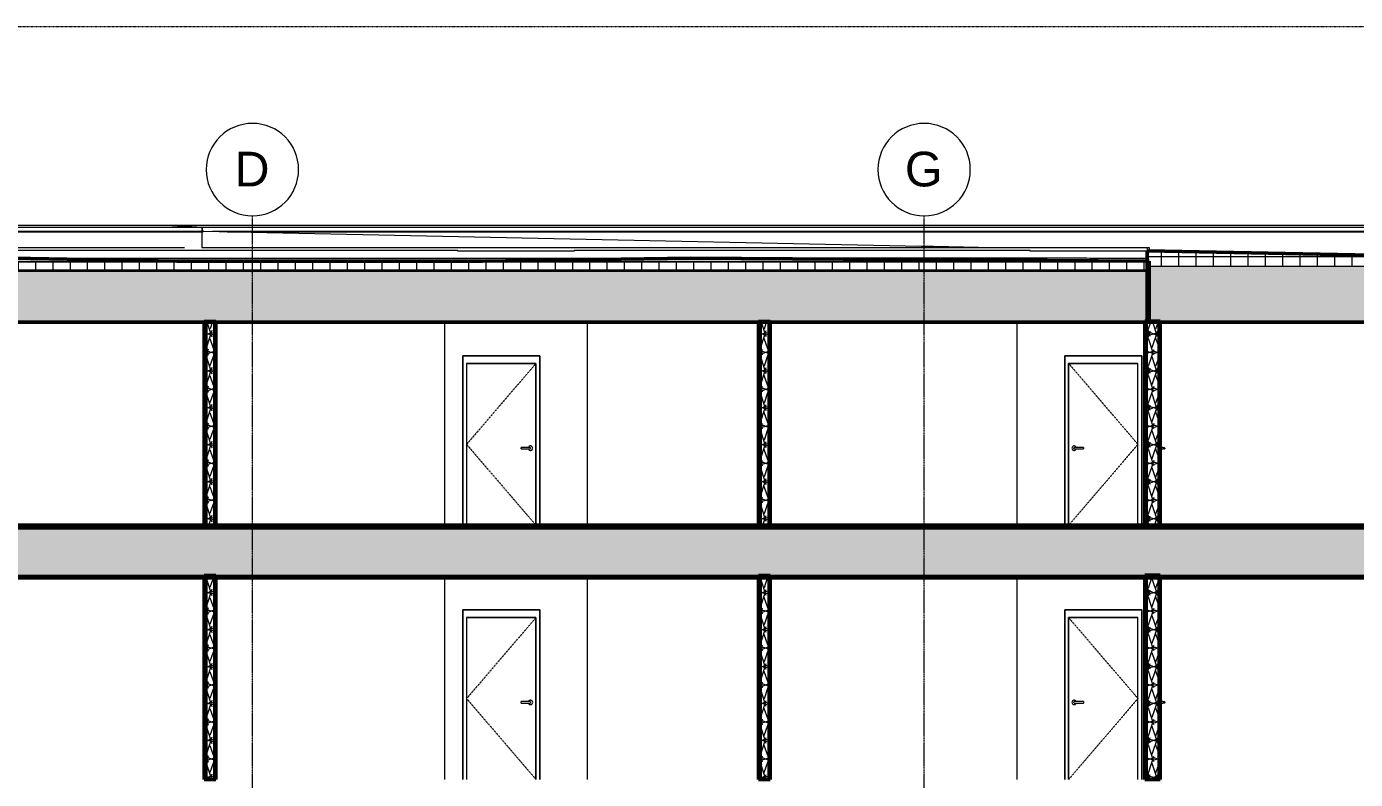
# Model space of a CAD drawing. Header units: inches. Extents: x -4168 to 1483, y -300 to 637.
# Drawn here: x 131 to 821, y 136 to 527 of the extents above; entities that cross this region are included whole.
import ezdxf

# ---------------------------------------------------------------- set-up
doc = ezdxf.new("R2010")
doc.units = ezdxf.units.IN
doc.header["$MEASUREMENT"] = 0
for name, pattern in [('Aligning Line 1_8_', [0.25, 0.125, -0.125]), ('Dash 1_16_', [0.125, 0.0625, -0.0625]), ('Grid Line 1_2_', [0.875, 0.5, -0.125, 0.125, -0.125])]:
    doc.linetypes.add(name, pattern=pattern)
for name, color, linetype, lineweight in [('0-3', 10, 'Continuous', 13), ('0-5', 170, 'Continuous', 5), ('A-DOOR-1', 7, 'Dash 1_16_', 9), ('A-DOOR-2', 7, 'Continuous', 9), ('A-DOOR-FRAM-1', 7, 'Continuous', 9), ('A-FLOR-2', 8, 'Continuous', 5), ('A-FLOR-3', 251, 'Continuous', 5), ('A-FLOR-7', 192, 'Continuous', 50), ('A-FLOR-8', 135, 'Continuous', 13), ('A-FLOR-LEVL-1', 51, 'Grid Line 1_2_', 9), ('A-FLOR-MCUT', 51, 'Continuous', 13), ('A-FLOR-PATT-2', 8, 'Continuous', 9), ('A-ROOF', 132, 'Continuous', 13), ('A-ROOF-1', 252, 'Continuous', 13), ('A-ROOF-2', 135, 'Continuous', 13), ('A-ROOF-3', 132, 'Continuous', 50), ('A-ROOF-PATT-1', 132, 'Continuous', 9), ('A-WALL-2', 10, 'Continuous', 13), ('A-WALL-3', 135, 'Continuous', 13), ('A-WALL-PATT-1', 7, 'Continuous', 9), ('A-WALL-PATT-2', 253, 'Continuous', 9), ('G-ANNO-SYMB', 111, 'Aligning Line 1_8_', 9), ('I-WALL-1', 250, 'Continuous', 50), ('I-WALL-2', 135, 'Continuous', 13), ('S-GRID-1', 1, 'Grid Line 1_2_', 9), ('S-GRID-IDEN', 1, 'Continuous', 9)]:
    doc.layers.add(name, color=color, linetype=linetype, lineweight=lineweight)
doc.styles.add('Arial_1', font='arial.ttf', dxfattribs={"height": 18})
pattern_1 = [(0, (-10964.796, 146.633), (30.72, 7.68), [1.267, -21.773, 1.267, -21.773, -122.88]), (0, (-10964.796, 146.633), (30.72, 7.68), [-46.08, 1.267, -44.813, 1.267, -21.773, -53.76]), (0, (-10964.796, 146.633), (30.72, 7.68), [-115.2, 1.267, -14.093, 1.267, -37.133]), (120, (-10953.276, 150.473), (-22.011075, 22.7643), [1.267, -21.773, 1.267, -21.773, -122.88]), (120, (-10953.276, 150.473), (-22.011075, 22.7643), [-46.08, 1.267, -44.813, 1.267, -21.773, -53.76]), (120, (-10953.276, 150.473), (-22.011075, 22.7643), [-115.2, 1.267, -14.093, 1.267, -37.133]), (240, (-10949.436, 165.833), (-8.708925, -30.4443), [1.267, -21.773, 1.267, -21.773, -122.88]), (240, (-10949.436, 165.833), (-8.708925, -30.4443), [-46.08, 1.267, -44.813, 1.267, -21.773, -53.76]), (240, (-10949.436, 165.833), (-8.708925, -30.4443), [-115.2, 1.267, -14.093, 1.267, -37.133])]
pattern_2 = [(161.57, (-10964.316, 147.113), (-3.8399538, -1.54e-05), [0, -27.322, 3.034, 0]), (18.43, (-10965.276, 147.113), (-3.8399538, 1.54e-05), [0, -27.322, 3.034, 0]), (108.43, (-10964.316, 147.113), (1.919622, -9.6005246), [9.106, -21.25]), (71.57, (-10965.276, 147.113), (1.919622, 9.6005246), [9.106, -21.25])]
pattern_3 = [(0, (99.771, 146.633), (30.72, 7.68), [1.267, -21.773, 1.267, -21.773, -122.88]), (0, (99.771, 146.633), (30.72, 7.68), [-46.08, 1.267, -44.813, 1.267, -21.773, -53.76]), (0, (99.771, 146.633), (30.72, 7.68), [-115.2, 1.267, -14.093, 1.267, -37.133]), (120, (111.291, 150.473), (-22.011075, 22.7643), [1.267, -21.773, 1.267, -21.773, -122.88]), (120, (111.291, 150.473), (-22.011075, 22.7643), [-46.08, 1.267, -44.813, 1.267, -21.773, -53.76]), (120, (111.291, 150.473), (-22.011075, 22.7643), [-115.2, 1.267, -14.093, 1.267, -37.133]), (240, (115.131, 165.833), (-8.708925, -30.4443), [1.267, -21.773, 1.267, -21.773, -122.88]), (240, (115.131, 165.833), (-8.708925, -30.4443), [-46.08, 1.267, -44.813, 1.267, -21.773, -53.76]), (240, (115.131, 165.833), (-8.708925, -30.4443), [-115.2, 1.267, -14.093, 1.267, -37.133])]
pattern_4 = [(0, (99.771, 146.633), (0, 4.798), []), (315, (99.7708, 146.633), (4.798427, 0), [6.786, -6.786]), (45, (99.7708, 146.633), (4.798427, 0), [6.786, -6.786])]
pattern_5 = [(161.57, (100.2508, 147.113), (-3.8399538, -1.54e-05), [0, -27.322, 3.034, 0]), (18.43, (99.2908, 147.113), (-3.8399538, 1.54e-05), [0, -27.322, 3.034, 0]), (108.43, (100.2508, 147.113), (1.919622, -9.6005246), [9.106, -21.25]), (71.57, (99.2908, 147.113), (1.919622, 9.6005246), [9.106, -21.25])]
pattern_6 = [(0, (99.771, 146.633), (0, 9), []), (90, (99.771, 146.633), (-9, 6e-16), [])]

# ---------------------------------------------------------------- blocks, each defined once
blk = doc.blocks.new('HOLLOW METAL - UNIT DOOR-2125826-BUILDING SECTION - EAST_WEST AT RAMP - LOOKING SOUTH')
at = {"layer": 'A-DOOR-1'}
for p, q in [((-10668.89, 352), (-10704.89, 310)), ((-10704.89, 310), (-10668.89, 268))]:
    blk.add_line(p, q, dxfattribs=at)
at = {"layer": 'A-DOOR-2'}
for p, q in [((-10668.89, 352), (-10704.89, 352)), ((-10704.89, 352), (-10704.89, 268)), ((-10668.89, 268), (-10668.89, 352)), ((-10672.43, 308.39), (-10676.57, 308.39)), ((-10676.57, 308), (-10676.57, 308.39)), ((-10676.57, 307.61), (-10676.57, 308)), ((-10676.57, 307.61), (-10672.43, 307.61))]:
    blk.add_line(p, q, dxfattribs=at)
at = {"layer": 'A-DOOR-2', "flags": 128}
for points in [[(-10671.84, 308.39), (-10671.84, 308.39), (-10671.84, 308.39), (-10671.85, 308.39), (-10671.85, 308.39), (-10671.85, 308.39), (-10671.86, 308.39), (-10671.87, 308.39), (-10671.87, 308.39), (-10671.88, 308.39), (-10671.89, 308.39), (-10671.9, 308.39), (-10671.91, 308.39), (-10671.92, 308.39), (-10671.93, 308.39), (-10671.95, 308.39), (-10671.96, 308.39), (-10671.97, 308.39), (-10671.99, 308.39), (-10672.01, 308.39), (-10672.02, 308.39), (-10672.04, 308.39), (-10672.06, 308.39), (-10672.08, 308.39), (-10672.09, 308.39), (-10672.11, 308.39), (-10672.13, 308.39), (-10672.15, 308.39), (-10672.18, 308.39), (-10672.2, 308.39), (-10672.22, 308.39), (-10672.24, 308.39), (-10672.26, 308.39), (-10672.29, 308.39), (-10672.31, 308.39), (-10672.33, 308.39), (-10672.36, 308.39), (-10672.38, 308.39), (-10672.4, 308.39), (-10672.43, 308.39), (-10672.43, 308.39)], [(-10672.43, 307.61), (-10672.41, 307.61), (-10672.39, 307.61), (-10672.36, 307.61), (-10672.34, 307.61), (-10672.32, 307.61), (-10672.29, 307.61), (-10672.27, 307.61), (-10672.25, 307.61), (-10672.23, 307.61), (-10672.2, 307.61), (-10672.18, 307.61), (-10672.16, 307.61), (-10672.14, 307.61), (-10672.12, 307.61), (-10672.1, 307.61), (-10672.08, 307.61), (-10672.06, 307.61), (-10672.04, 307.61), (-10672.03, 307.61), (-10672.01, 307.61), (-10671.99, 307.61), (-10671.98, 307.61), (-10671.96, 307.61), (-10671.95, 307.61), (-10671.94, 307.61), (-10671.92, 307.61), (-10671.91, 307.61), (-10671.9, 307.61), (-10671.89, 307.61), (-10671.88, 307.61), (-10671.87, 307.61), (-10671.87, 307.61), (-10671.86, 307.61), (-10671.86, 307.61), (-10671.85, 307.61), (-10671.85, 307.61), (-10671.84, 307.61), (-10671.84, 307.61), (-10671.84, 307.61)]]:
    blk.add_lwpolyline(points, dxfattribs=at)
at = {"layer": 'A-DOOR-2'}
for centre, radius, start, end in [((-10671.74, 308), 1.18, 0, 160.36566), ((-10671.74, 308), 1.18, 199.56325, 0), ((-10671.84, 308), 0.394, 75, 90), ((-10671.84, 308), 0.394, 270, 285), ((-10671.84, 308), 0.394, 0, 30), ((-10671.84, 308), 0.394, 330, 0)]:
    blk.add_arc(centre, radius, start, end, dxfattribs=at)
at = {"layer": 'A-DOOR-FRAM-1'}
for p, q in [((-10706.89, 356), (-10706.89, 268)), ((-10666.89, 356), (-10706.89, 356)), ((-10666.89, 268), (-10666.89, 356)), ((-10704.89, 352), (-10704.89, 268)), ((-10704.89, 352), (-10668.89, 352)), ((-10668.89, 352), (-10668.89, 268))]:
    blk.add_line(p, q, dxfattribs=at)
blk = doc.blocks.new('HOLLOW METAL - UNIT DOOR-2125827-BUILDING SECTION - EAST_WEST AT RAMP - LOOKING SOUTH')
at = {"layer": 'A-DOOR-1'}
for p, q in [((-11007.49, 352), (-10971.49, 310)), ((-10971.49, 310), (-11007.49, 268))]:
    blk.add_line(p, q, dxfattribs=at)
at = {"layer": 'A-DOOR-2'}
for p, q in [((-11007.49, 352), (-11007.49, 268)), ((-10971.49, 352), (-11007.49, 352)), ((-10971.49, 268), (-10971.49, 352)), ((-10999.81, 308.39), (-11003.95, 308.39)), ((-11003.95, 307.61), (-10999.81, 307.61)), ((-10999.81, 308.39), (-10999.81, 308)), ((-10999.81, 308), (-10999.81, 307.61))]:
    blk.add_line(p, q, dxfattribs=at)
at = {"layer": 'A-DOOR-2', "flags": 128}
for points in [[(-11003.95, 308.39), (-11003.97, 308.39), (-11003.99, 308.39), (-11004.02, 308.39), (-11004.04, 308.39), (-11004.06, 308.39), (-11004.09, 308.39), (-11004.11, 308.39), (-11004.13, 308.39), (-11004.15, 308.39), (-11004.18, 308.39), (-11004.2, 308.39), (-11004.22, 308.39), (-11004.24, 308.39), (-11004.26, 308.39), (-11004.28, 308.39), (-11004.3, 308.39), (-11004.32, 308.39), (-11004.34, 308.39), (-11004.35, 308.39), (-11004.37, 308.39), (-11004.39, 308.39), (-11004.4, 308.39), (-11004.42, 308.39), (-11004.43, 308.39), (-11004.44, 308.39), (-11004.46, 308.39), (-11004.47, 308.39), (-11004.48, 308.39), (-11004.49, 308.39), (-11004.5, 308.39), (-11004.5, 308.39), (-11004.51, 308.39), (-11004.52, 308.39), (-11004.52, 308.39), (-11004.53, 308.39), (-11004.53, 308.39), (-11004.53, 308.39), (-11004.54, 308.39), (-11004.54, 308.39)], [(-11004.54, 307.61), (-11004.54, 307.61), (-11004.53, 307.61), (-11004.53, 307.61), (-11004.53, 307.61), (-11004.52, 307.61), (-11004.52, 307.61), (-11004.51, 307.61), (-11004.51, 307.61), (-11004.5, 307.61), (-11004.49, 307.61), (-11004.48, 307.61), (-11004.47, 307.61), (-11004.46, 307.61), (-11004.45, 307.61), (-11004.43, 307.61), (-11004.42, 307.61), (-11004.4, 307.61), (-11004.39, 307.61), (-11004.37, 307.61), (-11004.36, 307.61), (-11004.34, 307.61), (-11004.32, 307.61), (-11004.3, 307.61), (-11004.28, 307.61), (-11004.26, 307.61), (-11004.24, 307.61), (-11004.22, 307.61), (-11004.2, 307.61), (-11004.18, 307.61), (-11004.16, 307.61), (-11004.14, 307.61), (-11004.12, 307.61), (-11004.09, 307.61), (-11004.07, 307.61), (-11004.05, 307.61), (-11004.02, 307.61), (-11004, 307.61), (-11003.98, 307.61), (-11003.95, 307.61), (-11003.95, 307.61)]]:
    blk.add_lwpolyline(points, dxfattribs=at)
at = {"layer": 'A-DOOR-2'}
for centre, radius, start, end in [((-11004.63, 308), 1.18, 19.63434, 180), ((-11004.63, 308), 1.18, 180, 340.43675), ((-11004.54, 308), 0.394, 150, 180), ((-11004.54, 308), 0.394, 180, 210), ((-11004.54, 308), 0.394, 90, 105), ((-11004.54, 308), 0.394, 255, 270)]:
    blk.add_arc(centre, radius, start, end, dxfattribs=at)
at = {"layer": 'A-DOOR-FRAM-1'}
for p, q in [((-11009.49, 356), (-11009.49, 268)), ((-10969.49, 356), (-11009.49, 356)), ((-10969.49, 268), (-10969.49, 356)), ((-11007.49, 268), (-11007.49, 352)), ((-11007.49, 352), (-10971.49, 352)), ((-10971.49, 268), (-10971.49, 352))]:
    blk.add_line(p, q, dxfattribs=at)
blk = doc.blocks.new('HOLLOW METAL - UNIT DOOR-V14-BUILDING SECTION - EAST_WEST AT RAMP - LOOKING SOUTH')
at = {"layer": 'A-DOOR-2'}
for p, q in [((-11361.67, 309.18), (-11361.99, 309.18)), ((-11361.99, 306.82), (-11361.67, 306.82)), ((-11361.67, 309.18), (-11361.67, 308)), ((-11360.49, 308.39), (-11361.67, 308.39)), ((-11361.67, 308), (-11361.67, 306.82)), ((-11361.67, 307.61), (-11360.49, 307.61))]:
    blk.add_line(p, q, dxfattribs=at)
at = {"layer": 'A-DOOR-2', "flags": 128}
for points in [[(-11360.49, 308.39), (-11360.47, 308.39), (-11360.45, 308.39), (-11360.42, 308.39), (-11360.4, 308.39), (-11360.38, 308.39), (-11360.35, 308.39), (-11360.33, 308.39), (-11360.31, 308.39), (-11360.29, 308.39), (-11360.26, 308.39), (-11360.24, 308.39), (-11360.22, 308.39), (-11360.2, 308.39), (-11360.18, 308.39), (-11360.16, 308.39), (-11360.14, 308.39), (-11360.12, 308.39), (-11360.1, 308.39), (-11360.09, 308.39), (-11360.07, 308.39), (-11360.05, 308.39), (-11360.04, 308.39), (-11360.02, 308.39), (-11360.01, 308.39)], [(-11359.99, 307.61), (-11360.01, 307.61), (-11360.02, 307.61), (-11360.03, 307.61), (-11360.05, 307.61), (-11360.07, 307.61), (-11360.08, 307.61), (-11360.1, 307.61), (-11360.12, 307.61), (-11360.14, 307.61), (-11360.15, 307.61), (-11360.17, 307.61), (-11360.19, 307.61), (-11360.21, 307.61), (-11360.24, 307.61), (-11360.26, 307.61), (-11360.28, 307.61), (-11360.3, 307.61), (-11360.32, 307.61), (-11360.35, 307.61), (-11360.37, 307.61), (-11360.39, 307.61), (-11360.42, 307.61), (-11360.44, 307.61), (-11360.46, 307.61), (-11360.49, 307.61), (-11360.49, 307.61)], [(-11359.86, 308.39), (-11359.84, 308.39), (-11359.82, 308.39), (-11359.81, 308.38), (-11359.79, 308.38), (-11359.78, 308.37), (-11359.76, 308.37), (-11359.75, 308.36)], [(-11359.66, 307.69), (-11359.68, 307.68), (-11359.69, 307.67), (-11359.7, 307.66), (-11359.72, 307.65), (-11359.73, 307.65), (-11359.75, 307.64), (-11359.76, 307.63)], [(-11359.54, 307.85), (-11359.55, 307.83), (-11359.55, 307.82), (-11359.56, 307.8), (-11359.57, 307.79), (-11359.58, 307.78), (-11359.59, 307.76), (-11359.6, 307.75)], [(-11359.59, 308.24), (-11359.58, 308.23), (-11359.57, 308.21), (-11359.56, 308.2), (-11359.56, 308.19), (-11359.55, 308.17), (-11359.54, 308.16), (-11359.54, 308.14)], [(-11359.52, 308.1), (-11359.52, 308.08), (-11359.51, 308.07), (-11359.51, 308.05), (-11359.51, 308.04), (-11359.51, 308.02), (-11359.51, 308), (-11359.51, 308)], [(-11359.51, 308), (-11359.51, 307.98), (-11359.51, 307.97), (-11359.51, 307.95), (-11359.51, 307.94), (-11359.52, 307.92), (-11359.52, 307.91)]]:
    blk.add_lwpolyline(points, dxfattribs=at)
at = {"layer": 'A-DOOR-2'}
for start, end in [(0, 180), (180, 0)]:
    blk.add_arc((-11359.9, 308), 0.394, start, end, dxfattribs=at)
blk = doc.blocks.new('CTR - 1st Phase - Common Walls_rvt-2-BUILDING SECTION - EAST_WEST AT RAMP - LOOKING SOUTH')
at = {"layer": 'A-WALL-PATT-1'}
h = blk.add_hatch(dxfattribs=at)
h.set_pattern_fill('FP_23', color=256, style=0, pattern_type=2)
h.set_pattern_definition(pattern_1)
h.paths.add_polyline_path([(-10840.56, 268), (-10840.56, 373.37), (-10841.19, 373.34), (-10841.19, 268)], flags=0)
h = blk.add_hatch(dxfattribs=at)
h.set_pattern_fill('FP_23', color=256, style=0, pattern_type=2)
h.set_pattern_definition(pattern_1)
h.paths.add_polyline_path([(-10839.94, 268), (-10839.94, 373.37), (-10840.56, 373.37), (-10840.56, 268)], flags=0)
h = blk.add_hatch(dxfattribs=at)
h.set_pattern_fill('FP_23', color=256, style=0, pattern_type=2)
h.set_pattern_definition(pattern_1)
h.paths.add_polyline_path([(-10835.81, 268), (-10835.81, 373.37), (-10836.44, 373.37), (-10836.44, 268)], flags=0)
h = blk.add_hatch(dxfattribs=at)
h.set_pattern_fill('FP_23', color=256, style=0, pattern_type=2)
h.set_pattern_definition(pattern_1)
h.paths.add_polyline_path([(-10835.19, 268), (-10835.19, 373.37), (-10835.81, 373.37), (-10835.81, 268)], flags=0)
h = blk.add_hatch(dxfattribs=at)
h.set_pattern_fill('FP_23', color=256, style=0, pattern_type=2)
h.set_pattern_definition(pattern_1)
h.paths.add_polyline_path([(-10552.56, 268), (-10552.56, 373.37), (-10553.19, 373.37), (-10553.19, 268)], flags=0)
h = blk.add_hatch(dxfattribs=at)
h.set_pattern_fill('FP_23', color=256, style=0, pattern_type=2)
h.set_pattern_definition(pattern_1)
h.paths.add_polyline_path([(-10551.94, 268), (-10551.94, 373.37), (-10552.56, 373.37), (-10552.56, 268)], flags=0)
h = blk.add_hatch(dxfattribs=at)
h.set_pattern_fill('FP_23', color=256, style=0, pattern_type=2)
h.set_pattern_definition(pattern_1)
h.paths.add_polyline_path([(-10548.44, 268), (-10547.81, 268), (-10547.81, 373.37), (-10548.44, 373.37), (-10548.44, 290.06)], flags=0)
h = blk.add_hatch(dxfattribs=at)
h.set_pattern_fill('FP_23', color=256, style=0, pattern_type=2)
h.set_pattern_definition(pattern_1)
h.paths.add_polyline_path([(-10351.96, 268), (-10351.96, 373.37), (-10352.59, 373.37), (-10352.59, 268)], flags=0)
h = blk.add_hatch(dxfattribs=at)
h.set_pattern_fill('FP_23', color=256, style=0, pattern_type=2)
h.set_pattern_definition(pattern_1)
h.paths.add_polyline_path([(-10351.96, 268), (-10351.34, 268), (-10351.34, 373.37), (-10351.96, 373.37), (-10351.96, 297.8)], flags=0)
h = blk.add_hatch(dxfattribs=at)
h.set_pattern_fill('FP_23', color=256, style=0, pattern_type=2)
h.set_pattern_definition(pattern_1)
h.paths.add_polyline_path([(-10345.21, 268), (-10345.21, 373.37), (-10345.84, 373.37), (-10345.84, 268)], flags=0)
h = blk.add_hatch(dxfattribs=at)
h.set_pattern_fill('FP_23', color=256, style=0, pattern_type=2)
h.set_pattern_definition(pattern_1)
h.paths.add_polyline_path([(-10345.21, 268), (-10344.59, 268), (-10344.59, 373.37), (-10345.21, 373.37), (-10345.21, 297.8)], flags=0)
h = blk.add_hatch(dxfattribs=at)
h.set_pattern_fill('FP_23', color=256, style=0, pattern_type=2)
h.set_pattern_definition(pattern_1)
h.paths.add_polyline_path([(-10841.19, 136), (-10840.56, 136), (-10840.56, 240.75), (-10841.19, 240.75), (-10841.19, 141.68)], flags=0)
h = blk.add_hatch(dxfattribs=at)
h.set_pattern_fill('FP_23', color=256, style=0, pattern_type=2)
h.set_pattern_definition(pattern_1)
h.paths.add_polyline_path([(-10840.56, 136), (-10839.94, 136), (-10839.94, 240.75), (-10840.56, 240.75), (-10840.56, 144.36)], flags=0)
h = blk.add_hatch(dxfattribs=at)
h.set_pattern_fill('FP_23', color=256, style=0, pattern_type=2)
h.set_pattern_definition(pattern_1)
h.paths.add_polyline_path([(-10835.81, 136), (-10835.81, 240.75), (-10836.44, 240.75), (-10836.44, 136)], flags=0)
h = blk.add_hatch(dxfattribs=at)
h.set_pattern_fill('FP_23', color=256, style=0, pattern_type=2)
h.set_pattern_definition(pattern_1)
h.paths.add_polyline_path([(-10835.19, 136), (-10835.19, 240.75), (-10835.81, 240.75), (-10835.81, 136)], flags=0)
h = blk.add_hatch(dxfattribs=at)
h.set_pattern_fill('FP_23', color=256, style=0, pattern_type=2)
h.set_pattern_definition(pattern_1)
h.paths.add_polyline_path([(-10553.19, 136), (-10552.56, 136), (-10552.56, 240.75), (-10553.19, 240.75), (-10553.19, 160.26)], flags=0)
h = blk.add_hatch(dxfattribs=at)
h.set_pattern_fill('FP_23', color=256, style=0, pattern_type=2)
h.set_pattern_definition(pattern_1)
h.paths.add_polyline_path([(-10552.56, 136), (-10551.94, 136), (-10551.94, 240.75), (-10552.56, 240.75), (-10552.56, 160.26)], flags=0)
h = blk.add_hatch(dxfattribs=at)
h.set_pattern_fill('FP_23', color=256, style=0, pattern_type=2)
h.set_pattern_definition(pattern_1)
h.paths.add_polyline_path([(-10345.21, 136), (-10345.21, 240.75), (-10345.84, 240.75), (-10345.84, 136)], flags=0)
h = blk.add_hatch(dxfattribs=at)
h.set_pattern_fill('FP_23', color=256, style=0, pattern_type=2)
h.set_pattern_definition(pattern_1)
h.paths.add_polyline_path([(-10345.21, 136), (-10344.59, 136), (-10344.59, 240.75), (-10345.21, 240.75), (-10345.21, 160.26)], flags=0)
at = {"layer": 'A-WALL-PATT-2'}
h = blk.add_hatch(dxfattribs=at)
h.set_pattern_fill('FP_26', color=256, style=0, pattern_type=2)
h.set_pattern_definition(pattern_2)
h.paths.add_polyline_path([(-10836.44, 268), (-10836.44, 373.37), (-10839.94, 373.37), (-10839.94, 268)], flags=0)
h = blk.add_hatch(dxfattribs=at)
h.set_pattern_fill('FP_26', color=256, style=0, pattern_type=2)
h.set_pattern_definition(pattern_2)
h.paths.add_polyline_path([(-10548.44, 268), (-10548.44, 373.37), (-10551.94, 373.37), (-10551.94, 268)], flags=0)
h = blk.add_hatch(dxfattribs=at)
h.set_pattern_fill('FP_26', color=256, style=0, pattern_type=2)
h.set_pattern_definition(pattern_2)
h.paths.add_polyline_path([(-10345.84, 268), (-10345.84, 374), (-10350.34, 374), (-10350.34, 373.37), (-10351.34, 373.37), (-10351.34, 268)], flags=0)
h = blk.add_hatch(dxfattribs=at)
h.set_pattern_fill('FP_26', color=256, style=0, pattern_type=2)
h.set_pattern_definition(pattern_2)
h.paths.add_polyline_path([(-10836.44, 136), (-10836.44, 240.75), (-10839.94, 240.75), (-10839.94, 136)], flags=0)
h = blk.add_hatch(dxfattribs=at)
h.set_pattern_fill('FP_26', color=256, style=0, pattern_type=2)
h.set_pattern_definition(pattern_2)
h.paths.add_polyline_path([(-10548.44, 136), (-10548.44, 240.75), (-10551.94, 240.75), (-10551.94, 136)], flags=0)
h = blk.add_hatch(dxfattribs=at)
h.set_pattern_fill('FP_26', color=256, style=0, pattern_type=2)
h.set_pattern_definition(pattern_2)
h.paths.add_polyline_path([(-10350.34, 136), (-10345.84, 136), (-10345.84, 240.75), (-10351.34, 240.75), (-10351.34, 136)], flags=0)
at = {"layer": 'A-WALL-2'}
for p, q in [((-10840.56, 373.87), (-10840.56, 268)), ((-10839.94, 373.87), (-10839.94, 268)), ((-10836.44, 373.87), (-10836.44, 268)), ((-10835.81, 373.87), (-10835.81, 268)), ((-10552.56, 373.87), (-10552.56, 268)), ((-10551.94, 373.87), (-10551.94, 268)), ((-10548.44, 373.87), (-10548.44, 268)), ((-10547.81, 373.87), (-10547.81, 268)), ((-10351.96, 374), (-10351.96, 268)), ((-10351.34, 374), (-10351.34, 268)), ((-10345.84, 374), (-10345.84, 268)), ((-10345.21, 374), (-10345.21, 268)), ((-10840.56, 241.88), (-10840.56, 136)), ((-10839.94, 241.88), (-10839.94, 136)), ((-10836.44, 241.88), (-10836.44, 136)), ((-10835.81, 241.88), (-10835.81, 136)), ((-10552.56, 241.88), (-10552.56, 136)), ((-10551.94, 241.88), (-10551.94, 136)), ((-10548.44, 241.88), (-10548.44, 136)), ((-10547.81, 241.88), (-10547.81, 136)), ((-10351.96, 242), (-10351.96, 136)), ((-10351.34, 242), (-10351.34, 136)), ((-10345.84, 242), (-10345.84, 136)), ((-10345.21, 242), (-10345.21, 136))]:
    blk.add_line(p, q, dxfattribs=at)
at = {"layer": 'I-WALL-1'}
for p, q in [((-10835.19, 373.87), (-10841.19, 373.87)), ((-10841.19, 373.87), (-10841.19, 268)), ((-10835.19, 268), (-10835.19, 373.87)), ((-10547.19, 373.87), (-10553.19, 373.87)), ((-10553.19, 373.87), (-10553.19, 268)), ((-10547.19, 268), (-10547.19, 373.87)), ((-10344.59, 374), (-10352.59, 374)), ((-10352.59, 374), (-10352.59, 268)), ((-10344.59, 268), (-10344.59, 374)), ((-10841.19, 268), (-10835.19, 268)), ((-10553.19, 268), (-10547.19, 268)), ((-10352.59, 268), (-10344.59, 268)), ((-10835.19, 241.88), (-10841.19, 241.88)), ((-10841.19, 241.88), (-10841.19, 136)), ((-10835.19, 136), (-10835.19, 241.88)), ((-10547.19, 241.88), (-10553.19, 241.88)), ((-10553.19, 241.88), (-10553.19, 136)), ((-10547.19, 136), (-10547.19, 241.88)), ((-10344.59, 242), (-10352.59, 242)), ((-10352.59, 242), (-10352.59, 136)), ((-10344.59, 136), (-10344.59, 242)), ((-10841.19, 136), (-10835.19, 136)), ((-10553.19, 136), (-10547.19, 136)), ((-10352.59, 136), (-10344.59, 136))]:
    blk.add_line(p, q, dxfattribs=at)
at = {"layer": 'I-WALL-2'}
for p, q in [((-10716.16, 268), (-10716.16, 373.37)), ((-10642.19, 373.37), (-10642.19, 268)), ((-10418.79, 268), (-10418.79, 373.37)), ((-10706.89, 268), (-10706.89, 356)), ((-10706.89, 356), (-10666.89, 356)), ((-10666.89, 356), (-10666.89, 268)), ((-10394.09, 268), (-10394.09, 356)), ((-10394.09, 356), (-10354.09, 356)), ((-10354.09, 356), (-10354.09, 268)), ((-10716.16, 136), (-10716.16, 240.75)), ((-10642.19, 240.75), (-10642.19, 136)), ((-10418.79, 136), (-10418.79, 240.75)), ((-10706.89, 136), (-10706.89, 224)), ((-10706.89, 224), (-10666.89, 224)), ((-10666.89, 224), (-10666.89, 136)), ((-10394.09, 136), (-10394.09, 224)), ((-10394.09, 224), (-10354.09, 224)), ((-10354.09, 224), (-10354.09, 136))]:
    blk.add_line(p, q, dxfattribs=at)
at = {"layer": '0-3'}
for name, p in [('HOLLOW METAL - UNIT DOOR-2125826-BUILDING SECTION - EAST_WEST AT RAMP - LOOKING SOUTH', (0, 0)), ('HOLLOW METAL - UNIT DOOR-2125827-BUILDING SECTION - EAST_WEST AT RAMP - LOOKING SOUTH', (615.4, 0)), ('HOLLOW METAL - UNIT DOOR-V14-BUILDING SECTION - EAST_WEST AT RAMP - LOOKING SOUTH', (1017.4, 0)), ('HOLLOW METAL - UNIT DOOR-2125826-BUILDING SECTION - EAST_WEST AT RAMP - LOOKING SOUTH', (0, -132)), ('HOLLOW METAL - UNIT DOOR-2125827-BUILDING SECTION - EAST_WEST AT RAMP - LOOKING SOUTH', (615.4, -132)), ('HOLLOW METAL - UNIT DOOR-V14-BUILDING SECTION - EAST_WEST AT RAMP - LOOKING SOUTH', (1017.4, -132))]:
    blk.add_blockref(name, p, dxfattribs=at)
blk = doc.blocks.new('Basic Wall _ EXT - FIBER CEMENT - SMALL - ___-2145932-BUILDING SECTION - EAST_WEST AT RAMP - LOOKING SOUTH')
at = {"layer": 'A-WALL-3'}
for p, q in [((-11257, 420.57), (-11256.53, 421.3)), ((-11256.49, 421.44), (-11256.49, 422.35)), ((-11256.27, 422.6), (-11240.83, 423.66)), ((-10842.51, 422.6), (-11256.27, 422.6)), ((-10857.95, 423.66), (-11240.83, 423.66)), ((-10857.95, 423.66), (-10842.51, 422.6)), ((-10842.29, 422.35), (-10842.29, 421.44)), ((-10842.25, 421.3), (-10841.78, 420.57)), ((-11256.81, 420.45), (-11257, 420.57)), ((-10841.78, 420.57), (-11257, 420.57)), ((-11256.68, 420.42), (-10842.1, 420.42)), ((-10841.78, 420.57), (-10841.97, 420.45))]:
    blk.add_line(p, q, dxfattribs=at)
at = {"layer": 'A-WALL-3', "flags": 128}
for points in [[(-11256.53, 421.3), (-11256.5, 421.35), (-11256.49, 421.39), (-11256.49, 421.44)], [(-11256.49, 422.35), (-11256.48, 422.41), (-11256.46, 422.47), (-11256.42, 422.52), (-11256.38, 422.56), (-11256.32, 422.59), (-11256.27, 422.6)], [(-10842.51, 422.6), (-10842.45, 422.59), (-10842.4, 422.56), (-10842.36, 422.52), (-10842.32, 422.47), (-10842.3, 422.41), (-10842.29, 422.35)], [(-10842.29, 421.44), (-10842.29, 421.39), (-10842.27, 421.35), (-10842.25, 421.3)], [(-11256.68, 420.42), (-11256.69, 420.42), (-11256.75, 420.43), (-11256.81, 420.45)], [(-10841.97, 420.45), (-10842.03, 420.43), (-10842.09, 420.42), (-10842.1, 420.42)]]:
    blk.add_lwpolyline(points, dxfattribs=at)
blk = doc.blocks.new('Basic Wall _ EXT - FIBER CEMENT - SMALL - ___-2145933-BUILDING SECTION - EAST_WEST AT RAMP - LOOKING SOUTH')
at = {"layer": 'A-WALL-3'}
for p, q in [((-10842.51, 422.6), (-10857.95, 423.66)), ((-10842.29, 421.44), (-10842.29, 422.35)), ((-10841.78, 420.57), (-10842.25, 421.3)), ((-10841.97, 420.45), (-10841.78, 420.57))]:
    blk.add_line(p, q, dxfattribs=at)
at = {"layer": 'A-WALL-3', "flags": 128}
for points in [[(-10842.29, 422.35), (-10842.3, 422.41), (-10842.32, 422.47), (-10842.36, 422.52), (-10842.4, 422.56), (-10842.45, 422.59), (-10842.51, 422.6)], [(-10842.25, 421.3), (-10842.27, 421.35), (-10842.29, 421.39), (-10842.29, 421.44)], [(-10842.09, 420.42), (-10842.03, 420.43), (-10841.97, 420.45)]]:
    blk.add_lwpolyline(points, dxfattribs=at)
blk = doc.blocks.new('Basic Wall _ EXT - FIBER CEMENT - SMALL - ___-2145934-BUILDING SECTION - EAST_WEST AT RAMP - LOOKING SOUTH')
at = {"layer": 'A-WALL-3'}
for p, q in [((-9973.63, 423.66), (-10857.95, 423.66)), ((-9989.07, 422.6), (-10842.51, 422.6)), ((-9989.8, 420.57), (-10836.95, 420.57)), ((-10829.32, 420.42), (-9989.48, 420.42))]:
    blk.add_line(p, q, dxfattribs=at)
blk = doc.blocks.new('Grid - Grid Head - Circle-50561-BUILDING SECTION - EAST_WEST AT RAMP - LOOKING SOUTH')
at = {"layer": 'S-GRID-IDEN'}
for start, end in [(0, 180), (180, 360)]:
    blk.add_arc((-11847.19, 475.86), 24, start, end, dxfattribs=at)

msp = doc.modelspace()

# ---------------------------------------------------------------- hatches: boundary and pattern name
at = {"layer": 'A-FLOR-2'}
h = msp.add_hatch(color=256, dxfattribs=at)
h.paths.add_polyline_path([(-1051.2726, 267.625), (-486.4226, 267.625), (-486.4226, 267.875), (-1051.2726, 267.875)], flags=0)
h.paths.add_polyline_path([(598.3077, 267.625), (1081.6274, 267.625), (1081.6274, 267.875), (834.9012, 267.875), (-366.3226, 267.875), (-366.3226, 267.625), (519.4432, 267.625)], flags=0)
at = {"layer": 'A-FLOR-3'}
h = msp.add_hatch(color=256, dxfattribs=at)
h.paths.add_polyline_path([(-490.7976, 241.375), (-490.1726, 241.375), (-490.1726, 241.875), (-682.8726, 241.875), (-682.8726, 241.375), (-491.3861, 241.375)], flags=0)
h.paths.add_polyline_path([(-1045.1476, 241.375), (-688.3726, 241.375), (-688.3726, 241.875), (-1045.1476, 241.875)], flags=0)
h.paths.add_polyline_path([(-486.6726, 241.375), (-486.4226, 241.375), (-486.4226, 241.875), (-486.6726, 241.8748)], flags=0)
h.paths.add_polyline_path([(672.4774, 241.375), (1075.5024, 241.375), (1075.5024, 241.875), (-366.3226, 241.875), (-366.3226, 241.375), (670.4774, 241.375)], flags=0)
at = {"layer": 'A-FLOR-PATT-2'}
h = msp.add_hatch(dxfattribs=at)
h.set_pattern_fill('FP_24', color=256, style=0, pattern_type=2)
h.set_pattern_definition([(0, (99.771, 146.633), (15.36, 3.84), [1.267, -10.253, 1.267, -10.253, -61.44]), (0, (99.771, 146.633), (15.36, 3.84), [-23.04, 1.267, -21.773, 1.267, -10.253, -26.88]), (0, (99.771, 146.633), (15.36, 3.84), [-57.6, 1.267, -6.413, 1.267, -17.933]), (120, (105.531, 148.553), (-11.005538, 11.38215), [1.267, -10.253, 1.267, -10.253, -61.44]), (120, (105.531, 148.553), (-11.005538, 11.38215), [-23.04, 1.267, -21.773, 1.267, -10.253, -26.88]), (120, (105.531, 148.553), (-11.005538, 11.38215), [-57.6, 1.267, -6.413, 1.267, -17.933]), (240, (107.451, 156.233), (-4.354462, -15.22215), [1.267, -10.253, 1.267, -10.253, -61.44]), (240, (107.451, 156.233), (-4.354462, -15.22215), [-23.04, 1.267, -21.773, 1.267, -10.253, -26.88]), (240, (107.451, 156.233), (-4.354462, -15.22215), [-57.6, 1.267, -6.413, 1.267, -17.933])])
h.paths.add_polyline_path([(-654.6726, 266.625), (-486.4226, 266.625), (-486.4226, 267.625), (-1051.2726, 267.625), (-1051.2726, 266.625), (-661.4226, 266.625)], flags=0)
h.paths.add_polyline_path([(672.4774, 266.625), (1081.6274, 266.625), (1081.6274, 267.625), (-366.3226, 267.625), (-366.3226, 266.625), (670.4774, 266.625)], flags=0)
h = msp.add_hatch(dxfattribs=at)
h.set_pattern_fill('FP_25', color=256, style=0, pattern_type=2)
h.set_pattern_definition(pattern_4)
h.paths.add_polyline_path([(-490.7976, 265.875), (-486.4226, 265.875), (-486.4226, 266.625), (-1051.2726, 266.625), (-1051.2726, 265.875), (-505.7953, 265.875)], flags=0)
h.paths.add_polyline_path([(672.4774, 265.875), (1081.6274, 265.875), (1081.6274, 266.625), (-366.3226, 266.625), (-366.3226, 265.875), (670.4774, 265.875)], flags=0)
h = msp.add_hatch(dxfattribs=at)
h.set_pattern_fill('FP_26', color=256, style=0, pattern_type=2)
h.set_pattern_definition(pattern_5)
h.paths.add_polyline_path([(-1051.2726, 241.875), (-486.4226, 241.875), (-486.4226, 265.875), (-1051.2726, 265.875), (-1051.2726, 246.2215)], flags=0)
h.paths.add_polyline_path([(-366.3226, 241.875), (1081.6274, 241.875), (1081.6274, 265.875), (-366.3226, 265.875), (-366.3226, 251.9525)], flags=0)
h = msp.add_hatch(dxfattribs=at)
h.set_pattern_fill('FP_23', color=256, style=0, pattern_type=2)
h.set_pattern_definition(pattern_3)
h.paths.add_polyline_path([(-624.5823, 240.75), (-490.1726, 240.75), (-490.1726, 241.375), (-682.8726, 241.375), (-682.8726, 240.75), (-640.1226, 240.75)], flags=0)
h.paths.add_polyline_path([(-1045.1476, 240.75), (-688.3726, 240.75), (-688.3726, 241.375), (-1045.1476, 241.375)], flags=0)
h.paths.add_polyline_path([(-486.6726, 240.75), (-486.4226, 240.75), (-486.4226, 241.375), (-486.6726, 241.3747)], flags=0)
h.paths.add_polyline_path([(-366.3226, 240.75), (1075.5024, 240.75), (1075.5024, 241.375), (-366.3226, 241.375)], flags=0)
at = {"layer": 'A-ROOF-1'}
for points in [[(908.3779, 406.5647), (713.2274, 410.5801), (713.2274, 410.3301), (895.8774, 406.5719), (895.8774, 406.7728), (898.4979, 406.7292)], [(713.2274, 404.5454), (713.2274, 404.7955), (-682.8726, 404.7955), (-682.8726, 404.5454), (706.7464, 404.5454)]]:
    msp.add_hatch(color=256, dxfattribs=at).paths.add_polyline_path(points, flags=0)
at = {"layer": 'A-ROOF-2'}
msp.add_hatch(color=256, dxfattribs=at).paths.add_polyline_path([(-426.9308, 404.7955), (713.2274, 404.8145), (713.2274, 405.122), (475.9774, 406.763), (367.9692, 405.115), (209.1579, 405.115), (123.6073, 406.763), (40.3377, 405.115), (-89.7029, 405.115), (-164.9267, 406.763), (-231.6891, 405.115), (-367.3404, 405.115), (-466.363, 406.7531), (-541.8401, 405.115), (-640.0748, 405.115), (-682.8726, 406.7253), (-682.8726, 404.7955), (-466.363, 404.7955)], flags=0)
at = {"layer": 'A-ROOF-PATT-1'}
h = msp.add_hatch(dxfattribs=at)
h.set_pattern_fill('FP_33', color=256, style=0, pattern_type=2)
h.set_pattern_definition(pattern_6)
h.paths.add_polyline_path([(1076.1274, 398.8622), (1076.1274, 402.5228), (898.2664, 402.5219), (1071.4947, 398.9576)], flags=0)
h.paths.add_polyline_path([(756.0367, 402.5228), (895.8774, 402.5228), (895.8774, 406.5719), (713.2274, 410.3301), (713.2274, 404.5454), (714.2274, 404.5454), (714.2274, 402.5228), (716.6045, 402.5228)], flags=0)
h = msp.add_hatch(dxfattribs=at)
h.set_pattern_fill('FP_33', color=256, style=0, pattern_type=2)
h.set_pattern_definition(pattern_6)
h.paths.add_polyline_path([(-683.8726, 400.5446), (714.2274, 400.5446), (714.2274, 404.5454), (-683.8726, 404.5454)], flags=0)
h = msp.add_hatch(dxfattribs=at)
h.set_pattern_fill('FP_25', color=256, style=0, pattern_type=2)
h.set_pattern_definition(pattern_4)
h.paths.add_polyline_path([(696.8884, 399.7944), (713.2274, 399.7944), (713.2274, 400.5446), (-682.8726, 400.5446), (-682.8726, 399.7944), (677.1722, 399.7944)], flags=0)
h = msp.add_hatch(dxfattribs=at)
h.set_pattern_fill('FP_26', color=256, style=0, pattern_type=2)
h.set_pattern_definition(pattern_5)
h.paths.add_polyline_path([(992.6302, 374), (1081.6274, 374), (1081.6274, 397.9989), (861.7645, 402.5228), (714.2274, 402.5228), (714.2274, 400.5446), (713.2274, 400.5446), (713.2274, 399.7944), (714.2274, 399.7944), (714.2274, 374), (913.7657, 374)], flags=0)
h = msp.add_hatch(dxfattribs=at)
h.set_pattern_fill('FP_26', color=256, style=0, pattern_type=2)
h.set_pattern_definition(pattern_5)
h.paths.add_polyline_path([(-683.8726, 374), (714.2274, 374), (714.2274, 399.7944), (-683.8726, 399.7944), (-683.8726, 389.4965)], flags=0)
h = msp.add_hatch(dxfattribs=at)
h.set_pattern_fill('FP_23', color=256, style=0, pattern_type=2)
h.set_pattern_definition(pattern_3)
h.paths.add_polyline_path([(94.9192, 373.375), (714.2274, 373.375), (714.2274, 374), (-366.4226, 374), (-366.4226, 373.375), (93.0774, 373.375)], flags=0)
h.paths.add_polyline_path([(-683.8726, 373.375), (-486.4226, 373.375), (-486.4226, 374), (-683.8726, 374), (-683.8726, 373.875)], flags=0)
h.paths.add_polyline_path([(-429.1726, 373.375), (-429.1726, 374), (-478.4226, 374), (-478.4226, 373.375), (-477.7244, 373.375)], flags=0)
h.paths.add_polyline_path([(-378.3667, 373.375), (-374.4226, 373.375), (-374.4226, 374), (-423.6726, 374), (-423.6726, 373.375), (-378.4226, 373.375)], flags=0)
h = msp.add_hatch(dxfattribs=at)
h.set_pattern_fill('FP_23', color=256, style=0, pattern_type=2)
h.set_pattern_definition(pattern_3)
h.paths.add_polyline_path([(718.7274, 373.375), (1075.5024, 373.375), (1075.5024, 374), (718.7274, 374), (718.7274, 373.875)], flags=0)

# ---------------------------------------------------------------- linework, layer by layer
at = {"layer": 'A-FLOR-7'}
for p, q in [((1081.6274, 268), (-366.3226, 268)), ((-366.3226, 240.75), (1075.5024, 240.75))]:
    msp.add_line(p, q, dxfattribs=at)
at = {"layer": 'A-FLOR-8'}
for p, q in [((594.5274, 413.0769), (633.4221, 412.2666)), ((594.5274, 413.0225), (594.5274, 413.0769)), ((612.5274, 412.7019), (612.5274, 412.246)), ((714.2274, 410.5831), (802.9774, 408.7342))]:
    msp.add_line(p, q, dxfattribs=at)
at = {"layer": 'A-FLOR-LEVL-1'}
msp.add_line((-1138.4549, 268), (1405.5613, 268), dxfattribs=at)
at = {"layer": 'A-FLOR-MCUT'}
for p, q in [((1081.6274, 267.875), (-366.3226, 267.875)), ((1081.6274, 267.625), (-366.3226, 267.625)), ((1081.6274, 266.625), (-366.3226, 266.625)), ((1081.6274, 265.875), (-366.3226, 265.875)), ((1075.5024, 241.875), (-366.3226, 241.875)), ((1075.5024, 241.375), (-366.3226, 241.375))]:
    msp.add_line(p, q, dxfattribs=at)
at = {"layer": 'A-ROOF'}
for p, q in [((895.8774, 406.5719), (713.2274, 410.3301)), ((714.2274, 404.5454), (-683.8726, 404.5454)), ((714.2274, 400.5446), (-683.8726, 400.5446)), ((713.2274, 402.5228), (898.2227, 402.5228)), ((714.2274, 399.7944), (-683.8726, 399.7944)), ((-1051.2726, 374), (1081.6274, 374))]:
    msp.add_line(p, q, dxfattribs=at)
at = {"layer": 'A-ROOF-2'}
for p, q in [((222.7215, 420.6727), (612.5274, 412.6521)), ((355.1524, 410.754), (97.6024, 410.754)), ((222.0524, 412.2666), (714.2274, 412.2666)), ((222.0524, 412.246), (713.2274, 412.246)), ((355.1524, 410.3836), (355.1524, 410.754)), ((415.6274, 410.3836), (355.1524, 410.3836)), ((652.5274, 410.754), (415.6274, 410.754)), ((415.6274, 410.754), (415.6274, 410.3836)), ((652.5274, 410.3836), (652.5274, 410.754)), ((713.2274, 410.3836), (652.5274, 410.3836)), ((713.2274, 412.246), (713.2274, 410.5801)), ((714.2274, 412.2666), (714.2274, 410.5593)), ((714.2274, 404.7955), (-683.8726, 404.7955)), ((457.2069, 406.4766), (138.475, 406.4766))]:
    msp.add_line(p, q, dxfattribs=at)
msp.add_open_spline([(713.2322, 406.4827), (712.6082, 406.4865), (711.0251, 406.4958), (708.4726, 406.5098), (706.0509, 406.5218), (704.106, 406.5308), (702.6454, 406.5373), (701.1822, 406.5435), (699.7158, 406.5495), (698.2471, 406.5552), (696.287, 406.5626), (693.832, 406.5712), (687.9275, 406.5905), (679.0348, 406.6144), (667.1386, 406.6391), (655.2207, 406.6587), (639.3131, 406.6801), (619.4097, 406.7001), (595.5132, 406.7176), (571.6104, 406.7311), (547.7044, 406.7416), (519.8118, 406.7516), (499.8872, 406.757), (487.9323, 406.76)], degree=3, knots=[-0.995658248, -0.995658248, -0.995658248, -0.995658248, -0.9875, -0.975, -0.9625, -0.95625, -0.95, -0.94375, -0.9375, -0.93125, -0.925, -0.9125, -0.9, -0.85, -0.8, -0.75, -0.7, -0.6, -0.5, -0.4, -0.3, -0.2, -0.05, -0.05, -0.05, -0.05], dxfattribs=at)
at = {"layer": 'A-ROOF-3'}
for p, q in [((908.3779, 406.5647), (713.2274, 410.5801)), ((713.2274, 410.5801), (713.2274, 373.375)), ((209.1579, 405.115), (123.6073, 406.763)), ((367.9692, 405.115), (209.1579, 405.115)), ((475.9774, 406.763), (367.9692, 405.115)), ((714.2274, 373.375), (714.2274, 405.115)), ((-1045.1476, 373.375), (1075.5024, 373.375))]:
    msp.add_line(p, q, dxfattribs=at)
at = {"layer": 'A-ROOF-3', "flags": 128}
msp.add_lwpolyline([(714.2274, 405.115), (687.7552, 405.2982), (661.283, 405.4813), (634.8108, 405.6644), (608.3385, 405.8475), (581.8663, 406.0306), (555.3941, 406.2137), (528.9219, 406.3968), (502.4497, 406.5799), (475.9774, 406.763)], dxfattribs=at)
at = {"layer": 'A-WALL-3'}
for p, q in [((222.0524, 420.4154), (222.0524, 412.2405)), ((-182.8226, 412.2405), (213.1774, 412.2405))]:
    msp.add_line(p, q, dxfattribs=at)
at = {"layer": 'G-ANNO-SYMB'}
msp.add_line((-1215.5758, 526.9531), (1308.0882, 526.9531), dxfattribs=at)
at = {"layer": 'S-GRID-1'}
for p, q in [((248.3774, -159.8356), (248.3774, 428.6716)), ((597.3774, -159.8356), (597.3774, 428.6716))]:
    msp.add_line(p, q, dxfattribs=at)

# ---------------------------------------------------------------- block references
at = {"layer": '0-5'}
msp.add_blockref('CTR - 1st Phase - Common Walls_rvt-2-BUILDING SECTION - EAST_WEST AT RAMP - LOOKING SOUTH', (11064.5668, 0), dxfattribs=at)
at = {"layer": 'A-WALL-3'}
for name in ['Basic Wall _ EXT - FIBER CEMENT - SMALL - ___-2145932-BUILDING SECTION - EAST_WEST AT RAMP - LOOKING SOUTH', 'Basic Wall _ EXT - FIBER CEMENT - SMALL - ___-2145933-BUILDING SECTION - EAST_WEST AT RAMP - LOOKING SOUTH', 'Basic Wall _ EXT - FIBER CEMENT - SMALL - ___-2145934-BUILDING SECTION - EAST_WEST AT RAMP - LOOKING SOUTH']:
    msp.add_blockref(name, (11064.5668, 0), dxfattribs=at)
at = {"layer": 'S-GRID-IDEN'}
for p in [(12095.5668, -23.1909), (12444.5668, -23.1909)]:
    msp.add_blockref('Grid - Grid Head - Circle-50561-BUILDING SECTION - EAST_WEST AT RAMP - LOOKING SOUTH', p, dxfattribs=at)

# ---------------------------------------------------------------- texts
at = {"layer": 'S-GRID-IDEN', "char_height": 18, "attachment_point": 1, "style": 'Arial_1'}
for s, insert, width in [('D', (239.113, 461.9595), 22.119), ('G', (587.376, 461.9595), 23.937)]:
    msp.add_mtext(s, dxfattribs=dict(at, insert=insert, width=width))

doc.saveas('drawing.dxf')
